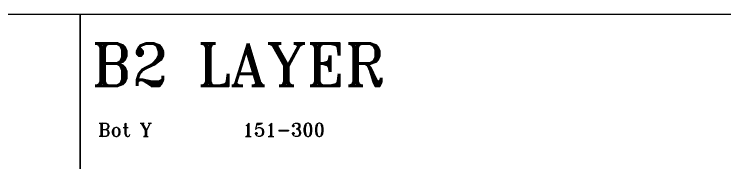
# Model space of a CAD drawing. Extents: x 660761725 to 1323371458, y 2734871439 to 5470067957.
# Drawn here: x 661389109 to 661522938, y 2735097073 to 2735124965 of the extents above; entities that cross this region are included whole.
import ezdxf
from ezdxf.enums import TextEntityAlignment as Align

# ---------------------------------------------------------------- set-up
doc = ezdxf.new("R2010")
doc.units = 0
doc.layers.add('S-TXT', color=3, linetype='Continuous')
doc.styles.add('ROMANT', font='romant')

msp = doc.modelspace()

# ---------------------------------------------------------------- linework, layer by layer
for points in [[(661255280.59312177, 2735124964.67800617), (661401557.70957077, 2735124964.67800617), (661401557.70957077, 2734979887.02259302), (661255280.59312177, 2734979887.02259302)], [(661401557.70957077, 2735124964.67800617), (661547834.82601976, 2735124964.67800617), (661547834.82601976, 2734979887.02259302), (661401557.70957077, 2734979887.02259302)]]:
    msp.add_lwpolyline(points, close=True)

# ---------------------------------------------------------------- texts
at = {"layer": 'S-TXT', "color": 7, "style": 'ROMANT'}
for s, height, p in [('B2 LAYER', 8000.00000163, (661403701.56364381, 2735109095.50020981)), ('Bot Y', 2500.000000509, (661404902.54020083, 2735101260.20076704)), ('151-300', 2500.000000509, (661432110.50829065, 2735101260.20076704))]:
    msp.add_text(s, height=height, dxfattribs=at).set_placement(p, align=Align.BOTTOM_LEFT)

doc.saveas('drawing.dxf')
